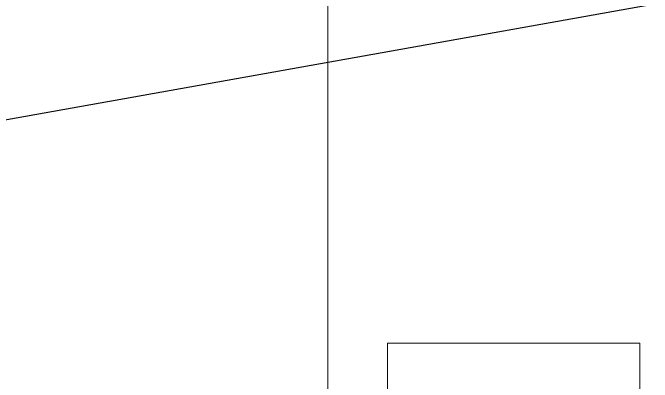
# Model space of a CAD drawing. Header units: millimetres. Extents: x -695119 to 412940, y -249585 to 622758.
# Drawn here: x -104612 to -94671, y 536702 to 542439 of the extents above; entities that cross this region are included whole.
import ezdxf

# ---------------------------------------------------------------- set-up
doc = ezdxf.new("R2010")
doc.units = ezdxf.units.MM
doc.linetypes.add('ADSK_Линия сетки', pattern=[25, 20, -2.5, 0, -2.5])
for name, color, linetype, lineweight in [('_Схема', 5, 'Continuous', 30), ('Оси', 252, 'Continuous', 9), ('Перекрытия', 7, 'Continuous', 18)]:
    doc.layers.add(name, color=color, linetype=linetype, lineweight=lineweight)

msp = doc.modelspace()

# ---------------------------------------------------------------- linework, layer by layer
at = {"layer": '_Схема', "color": 5}
msp.add_line((198461.879, 594771.226), (-341938.82, 498529.94), dxfattribs=at)
at = {"layer": 'Оси', "linetype": 'ADSK_Линия сетки'}
msp.add_line((-99715.535, 572133.794), (-99715.535, 507134.372), dxfattribs=at)
at = {"layer": 'Перекрытия', "color": 49, "true_color": 0x464646}
for p, q in [((-94860.535, 537310.058), (-98786.369, 537310.058)), ((-98786.369, 537310.058), (-98786.369, 535462.058)), ((-94860.535, 535462.058), (-94860.535, 537310.058))]:
    msp.add_line(p, q, dxfattribs=at)

doc.saveas('drawing.dxf')
